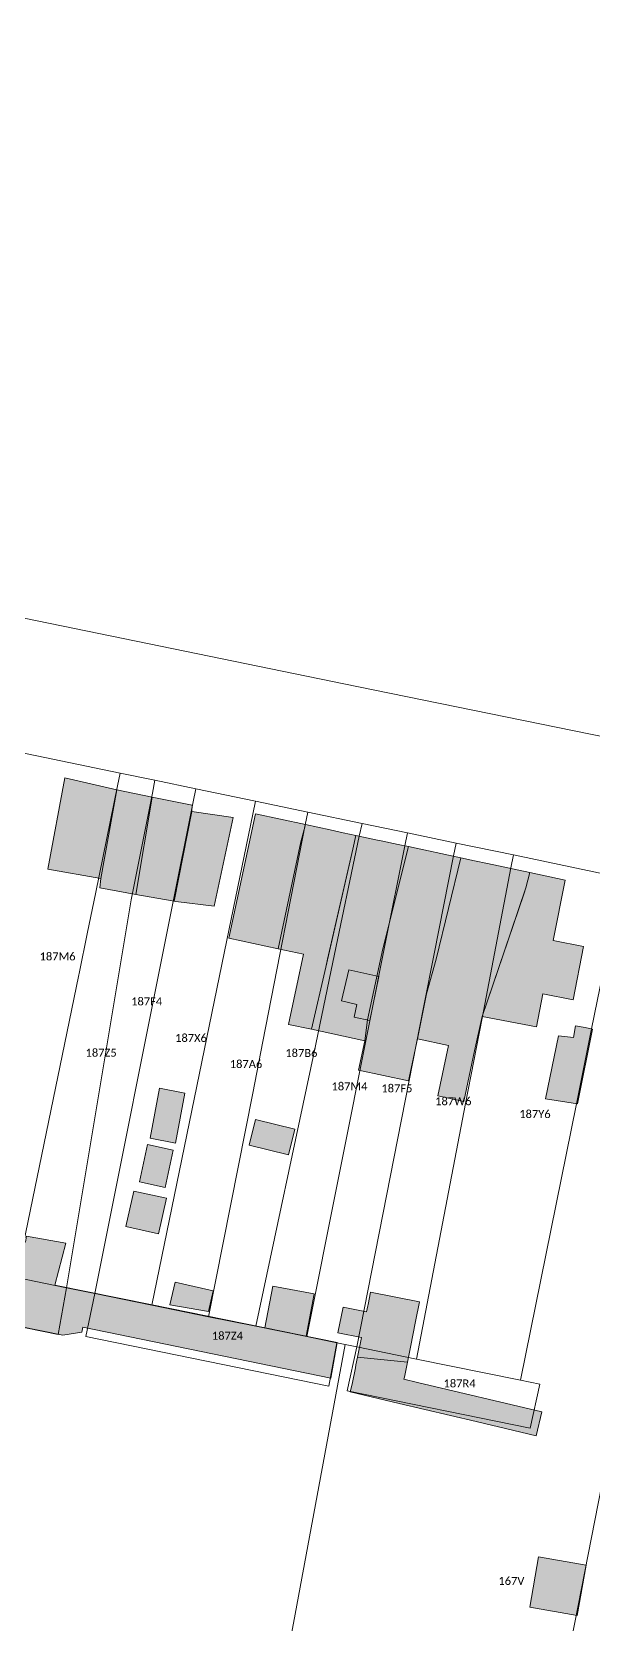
# Model space of a CAD drawing. Header units: metres. Extents: x 113120 to 240396, y 120329 to 242116.
# Drawn here: x 113796.5 to 113852.7, y 121578.2 to 121737.4 of the extents above; entities that cross this region are included whole.
import ezdxf

# ---------------------------------------------------------------- set-up
doc = ezdxf.new("R2010")
doc.units = ezdxf.units.M
doc.header["$LTSCALE"] = 3
for name, color, linetype, lineweight in [('Bpn_CaPa', 78, 'Continuous', 0), ('Bpn_ReBu', 4, 'Continuous', 0), ('Bpt_CaNu', 7, 'Continuous', 0), ('Hachure bâtiment', 11, 'Continuous', 0)]:
    doc.layers.add(name, color=color, linetype=linetype, lineweight=lineweight)
doc.styles.add('Legend', font='')
doc.styles.get('Legend').set_extended_font_data('Calibri')

msp = doc.modelspace()

# ---------------------------------------------------------------- hatches: boundary and pattern name
at = {"layer": 'Hachure bâtiment'}
h = msp.add_hatch(color=256, dxfattribs=at)
h.dxf.hatch_style = 1
h.paths.add_polyline_path([(113805.03, 121661.64), (113803.41, 121652.77), (113798.11, 121653.71), (113799.82, 121662.85)])
h = msp.add_hatch(color=256, dxfattribs=at)
h.dxf.hatch_style = 1
h.paths.add_polyline_path([(113808.55, 121660.91), (113806.93, 121651.19), (113803.31, 121651.84), (113803.41, 121652.77), (113805.03, 121661.64)])
h = msp.add_hatch(color=256, dxfattribs=at)
h.dxf.hatch_style = 1
h.paths.add_polyline_path([(113812.57, 121660.1), (113812.53, 121659.48), (113810.74, 121650.51), (113810.55, 121650.54), (113806.93, 121651.19), (113808.55, 121660.91)])
h = msp.add_hatch(color=256, dxfattribs=at)
h.dxf.hatch_style = 1
h.paths.add_polyline_path([(113816.66, 121658.87), (113814.77, 121650.02), (113810.92, 121650.49), (113810.74, 121650.51), (113812.53, 121659.48)])
h = msp.add_hatch(color=256, dxfattribs=at)
h.dxf.hatch_style = 1
h.paths.add_polyline_path([(113823.89, 121658.17), (113823.44, 121656.45), (113821.16, 121645.76), (113816.24, 121646.81), (113818.9, 121659.24)])
h = msp.add_hatch(color=256, dxfattribs=at)
h.dxf.hatch_style = 1
h.paths.add_polyline_path([(113831.22, 121642.97), (113830.32, 121638.57), (113828.75, 121638.92), (113829.03, 121640.17), (113827.5, 121640.55), (113828.22, 121643.63)], flags=16)
h.paths.add_polyline_path([(113824.5, 121637.7), (113822.2, 121638.19), (113823.7, 121645.21), (113821.16, 121645.76), (113823.44, 121656.45), (113823.89, 121658.17), (113826.36, 121657.64), (113827.66, 121657.36), (113828.95, 121657.09), (113828.64, 121655.71), (113826.11, 121644.7), (113825.93, 121643.92)])
h = msp.add_hatch(color=256, dxfattribs=at)
h.dxf.hatch_style = 1
h.paths.add_polyline_path([(113831.22, 121642.97), (113830.32, 121638.57), (113828.75, 121638.92), (113829.03, 121640.17), (113827.5, 121640.55), (113828.22, 121643.63)], flags=16)
h.paths.add_polyline_path([(113828.95, 121657.09), (113830.95, 121656.66), (113831.47, 121656.55), (113833.18, 121656.19), (113834.21, 121655.97), (113831.63, 121645.74), (113830.09, 121638.66), (113829.84, 121636.56), (113824.5, 121637.7), (113825.93, 121643.92), (113828.64, 121655.71)])
h = msp.add_hatch(color=256, dxfattribs=at)
h.dxf.hatch_style = 1
h.paths.add_polyline_path([(113834.21, 121655.97), (113839.44, 121654.85), (113836.98, 121644.72), (113836.02, 121641.24), (113835.1, 121636.75), (113834.2, 121632.53), (113829.21, 121633.6), (113829.84, 121636.56), (113830.09, 121638.66), (113831.63, 121645.74)])
h.paths.add_polyline_path([(113831.22, 121642.97), (113830.32, 121638.57), (113828.75, 121638.92), (113829.03, 121640.17), (113827.5, 121640.55), (113828.22, 121643.63)], flags=16)
h = msp.add_hatch(color=256, dxfattribs=at)
h.dxf.hatch_style = 1
h.paths.add_polyline_path([(113845.74, 121651.21), (113841.56, 121638.98), (113840.82, 121635.53), (113839.74, 121630.49), (113837.14, 121631.04), (113838.22, 121636.08), (113835.1, 121636.75), (113836.02, 121641.24), (113836.98, 121644.72), (113839.44, 121654.85), (113840.82, 121654.55), (113842.11, 121654.28), (113846.36, 121653.37), (113845.96, 121651.86)])
h = msp.add_hatch(color=256, dxfattribs=at)
h.dxf.hatch_style = 1
h.paths.add_polyline_path([(113844.44, 121647.4), (113845.96, 121651.86), (113846.36, 121653.37), (113849.87, 121652.62), (113848.68, 121646.57), (113851.73, 121645.98), (113850.68, 121640.63), (113847.64, 121641.23), (113847, 121637.96), (113841.56, 121638.98), (113842.66, 121642.2)])
h = msp.add_hatch(color=256, dxfattribs=at)
h.dxf.hatch_style = 1
h.paths.add_polyline_path([(113851.87, 121637.88), (113852.62, 121637.7), (113851.1, 121630.25), (113847.9, 121630.75), (113849.22, 121637.05), (113850.72, 121636.88), (113850.9, 121638.05)])
h = msp.add_hatch(color=256, dxfattribs=at)
h.dxf.hatch_style = 1
h.paths.add_polyline_path([(113811.83, 121631.32), (113810.88, 121626.33), (113808.35, 121626.83), (113809.3, 121631.8)])
h = msp.add_hatch(color=256, dxfattribs=at)
h.dxf.hatch_style = 1
h.paths.add_polyline_path([(113822.82, 121627.7), (113822.18, 121625.15), (113818.27, 121626.12), (113818.9, 121628.68)])
h = msp.add_hatch(color=256, dxfattribs=at)
h.dxf.hatch_style = 1
h.paths.add_polyline_path([(113810.67, 121625.6), (113809.87, 121621.88), (113807.28, 121622.45), (113808.1, 121626.17)])
h = msp.add_hatch(color=256, dxfattribs=at)
h.dxf.hatch_style = 1
h.paths.add_polyline_path([(113809.98, 121620.8), (113809.17, 121617.25), (113805.92, 121617.97), (113806.72, 121621.52)])
h = msp.add_hatch(color=256, dxfattribs=at)
h.dxf.hatch_style = 1
h.paths.add_polyline_path([(113790.5, 121619.35), (113790.02, 121617.57), (113795.87, 121616.4), (113795.98, 121617), (113799.92, 121616.32), (113798.82, 121612.12), (113808.38, 121610.17), (113827.08, 121606.38), (113826.43, 121602.8), (113801.62, 121607.92), (113801.52, 121607.4), (113799.62, 121607.12), (113786.27, 121609.83), (113787.15, 121614.95), (113788.18, 121619.92)])
h = msp.add_hatch(color=256, dxfattribs=at)
h.dxf.hatch_style = 1
h.paths.add_polyline_path([(113814.67, 121611.55), (113814.2, 121609.47), (113810.32, 121610.15), (113810.87, 121612.43)], flags=17)
h = msp.add_hatch(color=256, dxfattribs=at)
h.dxf.hatch_style = 1
h.paths.add_polyline_path([(113823.96, 121607.02), (113819.84, 121607.85), (113820.62, 121612.02), (113824.75, 121611.25)], flags=17)
h = msp.add_hatch(color=256, dxfattribs=at)
h.dxf.hatch_style = 1
h.paths.add_polyline_path([(113830.01, 121609.45), (113830.13, 121610.05), (113830.16, 121610.19), (113830.4, 121611.42), (113835.29, 121610.45), (113834.9, 121608.47), (113834.39, 121605.9), (113834.09, 121604.41), (113829.11, 121604.93), (113829.49, 121606.88), (113827.14, 121607.35), (113827.65, 121609.92), (113829, 121609.65)])
h = msp.add_hatch(color=256, dxfattribs=at)
h.dxf.hatch_style = 1
h.paths.add_polyline_path([(113833.27, 121600.29), (113828.38, 121601.44), (113828.56, 121602.21), (113828.89, 121603.85), (113828.95, 121604.15), (113829.11, 121604.93), (113834.09, 121604.41), (113833.79, 121602.93), (113833.75, 121602.71), (113835.11, 121602.39), (113847.55, 121599.45), (113846.99, 121597.05), (113840.96, 121598.47)])
h = msp.add_hatch(color=256, dxfattribs=at)
h.dxf.hatch_style = 1
h.paths.add_polyline_path([(113846.33, 121579.92), (113847.22, 121584.96), (113851.97, 121584.13), (113851.08, 121579.08)])

# ---------------------------------------------------------------- linework, layer by layer
at = {"layer": 'Bpn_CaPa'}
for points in [[(113909.16, 121655.63), (113829.04, 121671.99), (113751.54, 121687.88), (113752.03, 121690.36), (113734.76, 121709.79), (113731.82, 121712.93), (113725.27, 121720.04), (113722.63, 121717.89), (113714.72, 121731.11), (113695.72, 121735.37), (113695.72, 121735.37), (113696.24, 121754.1)], [(113786.2, 121609.81), (113799.16, 121607.18), (113799.97, 121611.86), (113802.8, 121611.28), (113801.92, 121606.97), (113826.23, 121602.02), (113827.02, 121606.35), (113827.88, 121606.18), (113821.33, 121570.94)]]:
    msp.add_lwpolyline(points, dxfattribs=at)
for points in [[(113790.18, 121619.56), (113793.53, 121637.38), (113789.99, 121638.12), (113792.95, 121653.47), (113793.69, 121657.27), (113795.01, 121664.14), (113795.26, 121665.42), (113805.35, 121663.32), (113805.09, 121662.04), (113802.9, 121651.4), (113802.04, 121647.24), (113801.27, 121643.46), (113801.17, 121642.98), (113794.97, 121612.87), (113789.23, 121614.04), (113790.18, 121619.56)], [(113799.97, 121611.86), (113794.97, 121612.87), (113801.17, 121642.98), (113801.27, 121643.46), (113802.04, 121647.24), (113802.9, 121651.4), (113805.09, 121662.04), (113805.35, 121663.32), (113808.82, 121662.6), (113808.57, 121661.32), (113806.44, 121650.66), (113799.97, 121611.86)], [(113802.8, 121611.28), (113799.97, 121611.86), (113806.44, 121650.66), (113808.57, 121661.32), (113808.82, 121662.6), (113812.92, 121661.74), (113812.67, 121660.46), (113810.53, 121649.81), (113802.8, 121611.28)], [(113802.8, 121611.28), (113810.53, 121649.81), (113812.67, 121660.46), (113812.92, 121661.74), (113818.9, 121660.5), (113818.64, 121659.22), (113816.04, 121646.6), (113808.52, 121610.12), (113802.8, 121611.28)], [(113814.2, 121608.96), (113808.52, 121610.12), (113816.04, 121646.6), (113818.64, 121659.22), (113818.9, 121660.5), (113824.12, 121659.41), (113823.87, 121658.13), (113819.64, 121636.48), (113818.62, 121631.3), (113814.2, 121608.96)], [(113814.2, 121608.96), (113818.62, 121631.3), (113819.64, 121636.48), (113823.87, 121658.13), (113824.12, 121659.41), (113829.56, 121658.28), (113829.28, 121657.01), (113826.63, 121644.41), (113824.77, 121635.42), (113818.91, 121608), (113814.2, 121608.96)], [(113834.1, 121657.33), (113833.85, 121656.06), (113831.88, 121646.24), (113830.34, 121638.53), (113824.02, 121606.97), (113818.91, 121608), (113824.77, 121635.42), (113826.63, 121644.41), (113829.28, 121657.01), (113829.56, 121658.28), (113834.1, 121657.33)], [(113827.88, 121606.18), (113827.02, 121606.35), (113824.02, 121606.97), (113830.34, 121638.53), (113831.88, 121646.24), (113833.85, 121656.06), (113834.1, 121657.33), (113838.97, 121656.32), (113838.71, 121655.04), (113836.77, 121645.26), (113835.73, 121640.05), (113829.03, 121605.94), (113827.88, 121606.18)], [(113835, 121604.73), (113829.03, 121605.94), (113835.73, 121640.05), (113836.77, 121645.26), (113838.71, 121655.04), (113838.97, 121656.32), (113844.71, 121655.13), (113844.46, 121653.85), (113841.57, 121638.8), (113839.92, 121630.27), (113835, 121604.73)], [(113835, 121604.73), (113839.92, 121630.27), (113841.57, 121638.8), (113844.46, 121653.85), (113844.71, 121655.13), (113855.59, 121652.86), (113855.33, 121651.59), (113854.21, 121646.06), (113852.52, 121637.74), (113851, 121630.24), (113845.41, 121602.61), (113835, 121604.73)], [(113827.88, 121606.18), (113829.03, 121605.94), (113828.07, 121601.55), (113846.39, 121597.82), (113847.35, 121602.21), (113845.41, 121602.61), (113851, 121630.24), (113852.52, 121637.74), (113854.21, 121646.06), (113855.33, 121651.59), (113855.59, 121652.86), (113865.08, 121650.89), (113863.79, 121644.29), (113861.3, 121631.59), (113848.16, 121564.62), (113821.33, 121570.94), (113827.88, 121606.18)], [(113851.97, 121526.4), (113843.63, 121540.08), (113848.16, 121564.62), (113861.3, 121631.59), (113863.79, 121644.29), (113865.08, 121650.89), (113870.81, 121649.71), (113870.44, 121648.1), (113876.24, 121646.86), (113872.47, 121628.39), (113871.17, 121621.92), (113869.95, 121615.79), (113851.97, 121526.4)], [(113799.97, 121611.86), (113799.16, 121607.18), (113786.2, 121609.81), (113787.01, 121614.49), (113787.96, 121620.01), (113790.18, 121619.56), (113789.23, 121614.04), (113794.97, 121612.87), (113799.97, 121611.86)], [(113802.8, 121611.28), (113808.52, 121610.12), (113814.2, 121608.96), (113818.91, 121608), (113824.02, 121606.97), (113827.02, 121606.35), (113826.23, 121602.02), (113801.92, 121606.97), (113802.8, 121611.28)], [(113835, 121604.73), (113845.41, 121602.61), (113847.35, 121602.21), (113846.39, 121597.82), (113828.07, 121601.55), (113829.03, 121605.94), (113835, 121604.73)]]:
    msp.add_lwpolyline(points, close=True, dxfattribs=at)
at = {"layer": 'Bpn_ReBu'}
for points in [[(113805.03, 121661.64), (113803.41, 121652.77), (113798.11, 121653.71), (113799.82, 121662.85), (113805.03, 121661.64)], [(113808.55, 121660.91), (113806.93, 121651.19), (113803.31, 121651.84), (113803.41, 121652.77), (113805.03, 121661.64), (113808.55, 121660.91)], [(113812.57, 121660.1), (113812.53, 121659.48), (113810.74, 121650.51), (113810.55, 121650.54), (113806.93, 121651.19), (113808.55, 121660.91), (113812.57, 121660.1)], [(113816.66, 121658.87), (113814.77, 121650.02), (113810.92, 121650.49), (113810.74, 121650.51), (113812.53, 121659.48), (113816.66, 121658.87)], [(113823.89, 121658.17), (113823.44, 121656.45), (113821.16, 121645.76), (113816.24, 121646.81), (113818.9, 121659.24), (113823.89, 121658.17)], [(113824.5, 121637.7), (113822.2, 121638.19), (113823.7, 121645.21), (113821.16, 121645.76), (113823.44, 121656.45), (113823.89, 121658.17), (113826.36, 121657.64), (113827.66, 121657.36), (113828.95, 121657.09), (113828.64, 121655.71), (113826.11, 121644.7), (113825.93, 121643.92), (113824.5, 121637.7)], [(113828.95, 121657.09), (113830.95, 121656.66), (113831.47, 121656.55), (113833.18, 121656.19), (113834.21, 121655.97), (113831.63, 121645.74), (113830.09, 121638.66), (113829.84, 121636.56), (113824.5, 121637.7), (113825.93, 121643.92), (113828.64, 121655.71), (113828.95, 121657.09)], [(113834.21, 121655.97), (113839.44, 121654.85), (113836.98, 121644.72), (113836.02, 121641.24), (113835.1, 121636.75), (113834.2, 121632.53), (113829.21, 121633.6), (113829.84, 121636.56), (113830.09, 121638.66), (113831.63, 121645.74), (113834.21, 121655.97)], [(113845.74, 121651.21), (113841.56, 121638.98), (113840.82, 121635.53), (113839.74, 121630.49), (113837.14, 121631.04), (113838.22, 121636.08), (113835.1, 121636.75), (113836.02, 121641.24), (113836.98, 121644.72), (113839.44, 121654.85), (113840.82, 121654.55), (113842.11, 121654.28), (113846.36, 121653.37), (113845.96, 121651.86), (113845.74, 121651.21)], [(113844.44, 121647.4), (113845.96, 121651.86), (113846.36, 121653.37), (113849.87, 121652.62), (113848.68, 121646.57), (113851.73, 121645.98), (113850.68, 121640.63), (113847.64, 121641.23), (113847, 121637.96), (113841.56, 121638.98), (113842.66, 121642.2), (113844.44, 121647.4)], [(113831.22, 121642.97), (113830.32, 121638.57), (113828.75, 121638.92), (113829.03, 121640.17), (113827.5, 121640.55), (113828.22, 121643.63), (113831.22, 121642.97)], [(113851.87, 121637.88), (113852.62, 121637.7), (113851.1, 121630.25), (113847.9, 121630.75), (113849.22, 121637.05), (113850.72, 121636.88), (113850.9, 121638.05), (113851.87, 121637.88)], [(113811.83, 121631.32), (113810.88, 121626.33), (113808.35, 121626.83), (113809.3, 121631.8), (113811.83, 121631.32)], [(113822.82, 121627.7), (113822.18, 121625.15), (113818.27, 121626.12), (113818.9, 121628.68), (113822.82, 121627.7)], [(113810.67, 121625.6), (113809.87, 121621.88), (113807.28, 121622.45), (113808.1, 121626.17), (113810.67, 121625.6)], [(113809.98, 121620.8), (113809.17, 121617.25), (113805.92, 121617.97), (113806.72, 121621.52), (113809.98, 121620.8)], [(113790.5, 121619.35), (113790.02, 121617.57), (113795.87, 121616.4), (113795.98, 121617), (113799.92, 121616.32), (113798.82, 121612.12), (113808.38, 121610.17), (113827.08, 121606.38), (113826.43, 121602.8), (113801.62, 121607.92), (113801.52, 121607.4), (113799.62, 121607.12), (113786.27, 121609.83), (113787.15, 121614.95), (113788.18, 121619.92), (113790.5, 121619.35)], [(113814.67, 121611.55), (113814.2, 121609.47), (113810.32, 121610.15), (113810.87, 121612.43), (113814.67, 121611.55)], [(113823.96, 121607.02), (113819.84, 121607.85), (113820.62, 121612.02), (113824.75, 121611.25), (113823.96, 121607.02)], [(113830.01, 121609.45), (113830.13, 121610.05), (113830.16, 121610.19), (113830.4, 121611.42), (113835.29, 121610.45), (113834.9, 121608.47), (113834.39, 121605.9), (113834.09, 121604.41), (113829.11, 121604.93), (113829.49, 121606.88), (113827.14, 121607.35), (113827.65, 121609.92), (113829, 121609.65), (113830.01, 121609.45)], [(113833.27, 121600.29), (113828.38, 121601.44), (113828.56, 121602.21), (113828.89, 121603.85), (113828.95, 121604.15), (113829.11, 121604.93), (113834.09, 121604.41), (113833.79, 121602.93), (113833.75, 121602.71), (113835.11, 121602.39), (113847.55, 121599.45), (113846.99, 121597.05), (113840.96, 121598.47), (113833.27, 121600.29)], [(113846.33, 121579.92), (113847.22, 121584.96), (113851.97, 121584.13), (113851.08, 121579.08), (113846.33, 121579.92)]]:
    msp.add_lwpolyline(points, close=True, dxfattribs=at)

# ---------------------------------------------------------------- texts
at = {"layer": 'Bpt_CaNu', "char_height": 0.8, "attachment_point": 7, "style": 'Legend'}
for s, insert in [('187M6', (113797.29, 121644.58)), ('187F4', (113806.45, 121640.08)), ('187X6', (113810.85, 121636.43)), ('187Z5', (113801.89, 121634.95)), ('187A6', (113816.32, 121633.82)), ('187B6', (113821.88, 121634.92)), ('187M4', (113826.5, 121631.59)), ('187F5', (113831.49, 121631.39)), ('187W6', (113836.87, 121630.1)), ('187Y6', (113845.29, 121628.82)), ('187Z4', (113814.53, 121606.65)), ('187R4', (113837.71, 121601.88)), ('167V', (113843.2, 121582.13))]:
    msp.add_mtext(s, dxfattribs=dict(at, insert=insert))

doc.saveas('drawing.dxf')
